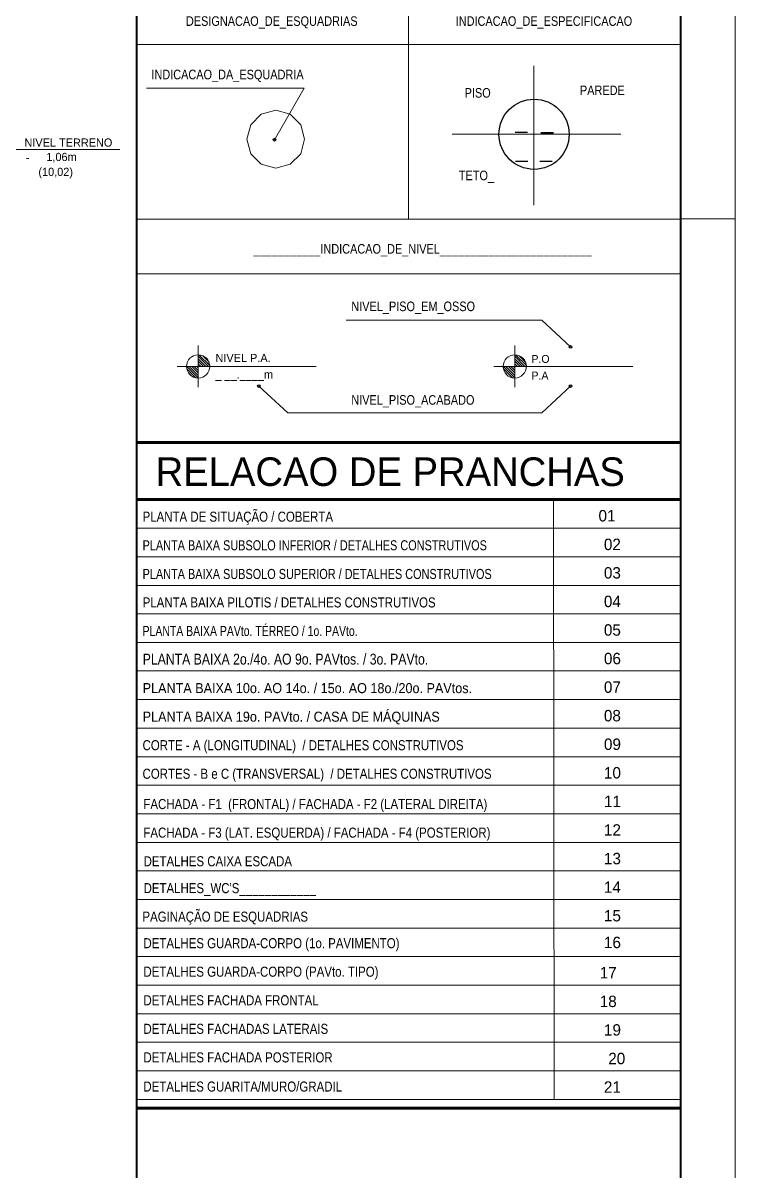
# Model space of a CAD drawing. Header units: metres. Extents: x -83 to 73, y -26 to 58.
# Drawn here: x 59.78 to 72.86, y 16.19 to 37.29 of the extents above; entities that cross this region are included whole.
import ezdxf
from ezdxf.enums import TextEntityAlignment as Align

# ---------------------------------------------------------------- set-up
doc = ezdxf.new("R2010")
doc.units = ezdxf.units.M
doc.header["$MEASUREMENT"] = 0
for name, color, linetype, lineweight in [('12 - Vidros e Lagos', 7, 'Continuous', 0), ('13 - Escadas', 7, 'Continuous', 0), ('25 - Legendas', 7, 'Continuous', 0), ('Level 54', 7, 'Continuous', 0)]:
    doc.layers.add(name, color=color, linetype=linetype, lineweight=lineweight)
doc.styles.add('Style-INTL_ENGINEERING', font='INTL_ENGINEERING.shx')

# ---------------------------------------------------------------- blocks, each defined once
blk = doc.blocks.new('*U14')
at = {"layer": '25 - Legendas', "color": 131, "linetype": 'Continuous', "lineweight": 0}
for p, q in [((-0.025, 0.268), (-0.263, 0.025)), ((-0.001, 0.001), (-0.479, 0.002)), ((-0.098, 0.25), (-0.245, 0.105)), ((0.001, 0.235), (-0.235, 0.001)), ((-0.001, 0.18), (-0.177, 0.001)), ((-0.001, 0.122), (-0.12, 0.001)), ((-0.001, 0.066), (-0.064, 0.002)), ((-0.001, 0.009), (-0.008, 0.002)), ((0.204, 0.002), (-0.001, -0.203)), ((0.034, 0.001), (-0.001, -0.033)), ((0.092, 0.001), (-0.001, -0.088)), ((0.145, 0.001), (-0.001, -0.145)), ((-0.001, 0.001), (0.479, 0.001)), ((0.261, 0.001), (0.001, -0.257)), ((0.262, -0.054), (0.055, -0.258)), ((0.215, -0.156), (0.157, -0.212))]:
    blk.add_line(p, q, dxfattribs=at)
at = {"layer": '25 - Legendas', "color": 131, "linetype": 'Continuous', "lineweight": 0, "flags": 128}
for points in [[(-0.266, 0.001, -0.414214), (0, 0.268), (-0.001, 0.268), (-0.001, 0.001), (-0.266, 0.001)], [(0.267, 0.001, -0.414214), (0, -0.265), (-0.001, -0.264), (-0.001, 0.001), (0.268, 0.001)]]:
    blk.add_lwpolyline(points, format="xyb", close=True, dxfattribs=at)
at = {"layer": '25 - Legendas', "color": 131, "linetype": 'Continuous', "lineweight": 0}
blk.add_circle((0, 0.001), 0.266, dxfattribs=at)
blk = doc.blocks.new('*U13')
at = {"layer": '25 - Legendas', "color": 131, "linetype": 'Continuous', "lineweight": 0}
blk.add_line((0.001, -1.594), (0.001, 1.597), dxfattribs=at)
blk.add_blockref('*U14', (0, -1.115), dxfattribs=at)
blk = doc.blocks.new('*U16')
at = {"layer": '25 - Legendas', "color": 131, "linetype": 'Continuous', "lineweight": 0}
for p, q in [((-0.025, 0.268), (-0.263, 0.025)), ((-0.001, 0.001), (-0.479, 0.003)), ((-0.098, 0.25), (-0.245, 0.105)), ((0.001, 0.235), (-0.235, 0.001)), ((-0.001, 0.18), (-0.177, 0.001)), ((-0.001, 0.122), (-0.12, 0.001)), ((-0.001, 0.066), (-0.064, 0.003)), ((-0.001, 0.009), (-0.008, 0.003)), ((0.204, 0.003), (-0.001, -0.202)), ((0.034, 0.001), (-0.001, -0.032)), ((0.092, 0.001), (-0.001, -0.088)), ((0.145, 0.001), (-0.001, -0.145)), ((-0.001, 0.001), (0.479, 0.001)), ((0.261, 0.001), (0.001, -0.257)), ((0.262, -0.054), (0.055, -0.258)), ((0.215, -0.155), (0.157, -0.212))]:
    blk.add_line(p, q, dxfattribs=at)
at = {"layer": '25 - Legendas', "color": 131, "linetype": 'Continuous', "lineweight": 0, "flags": 128}
for points in [[(-0.266, 0.001, -0.414214), (0, 0.268), (-0.001, 0.268), (-0.001, 0.001), (-0.266, 0.001)], [(0.267, 0.001, -0.414214), (0, -0.265), (-0.001, -0.264), (-0.001, 0.001), (0.268, 0.001)]]:
    blk.add_lwpolyline(points, format="xyb", close=True, dxfattribs=at)
at = {"layer": '25 - Legendas', "color": 131, "linetype": 'Continuous', "lineweight": 0}
blk.add_circle((0, 0.001), 0.266, dxfattribs=at)
blk = doc.blocks.new('*U15')
at = {"layer": '25 - Legendas', "color": 131, "linetype": 'Continuous', "lineweight": 0}
blk.add_line((0.001, -1.594), (0.001, 1.597), dxfattribs=at)
blk.add_blockref('*U16', (0, -1.115), dxfattribs=at)
blk = doc.blocks.new('*U5')
at = {"layer": '25 - Legendas', "color": 2, "linetype": 'Continuous', "lineweight": 13}
for p, q in [((-17.381, 6.249), (17.381, 6.249)), ((-13.506, 6.249), (-13.506, -6.251)), ((-12.256, 6.249), (-12.256, -6.252)), ((-8.244, 6.249), (-8.244, -6.251)), ((-16.704, 2.773), (-16.704, -3.061)), ((-14.572, 1.43), (-14.572, -3.061)), ((-12.256, -0.001), (-6.994, -0.001)), ((-16.087, -3.724), (-16.704, -3.061)), ((-15.189, -3.724), (-14.572, -3.061)), ((-10.304, -3.765), (-10.301, -3.766)), ((17.381, -6.251), (-17.381, -6.252))]:
    blk.add_line(p, q, dxfattribs=at)
at = {"layer": '25 - Legendas', "color": 2, "linetype": 'Continuous', "lineweight": 140}
blk.add_line((-17.381, 6.249), (-17.381, -6.252), dxfattribs=at)
at = {"layer": '25 - Legendas', "color": 2, "linetype": 'Continuous', "lineweight": 0}
for p, q in [((-10.304, -1), (-10.304, -4.876)), ((-11.93, -2.883), (-8.73, -2.883))]:
    blk.add_line(p, q, dxfattribs=at)
at = {"layer": '25 - Legendas', "color": 2, "linetype": 'Continuous', "lineweight": 0, "flags": 128}
blk.add_lwpolyline([(-10.427, 3.077), (-9.24, 2.392), (-9.24, 6.016)], dxfattribs=at)
at = {"layer": '25 - Legendas', "color": 131, "linetype": 'Continuous', "lineweight": 0, "flags": 128}
blk.add_lwpolyline([(-10.419, 2.384), (-10.084, 2.474), (-9.842, 2.716), (-9.752, 3.048), (-9.842, 3.382), (-10.084, 3.624), (-10.419, 3.714), (-10.751, 3.624), (-10.993, 3.382), (-11.083, 3.048), (-10.992, 2.716), (-10.751, 2.474)], close=True, dxfattribs=at)
at = {"layer": '25 - Legendas', "color": 2, "linetype": 'Continuous', "lineweight": 13, "flags": 128}
blk.add_lwpolyline([(-16.087, 3.436), (-16.704, 2.773)], dxfattribs=at)
at = {"layer": '25 - Legendas', "color": 2, "linetype": 'Continuous', "lineweight": 30}
for centre, radius in [((-16.087, 3.436), 0.0309), ((-10.427, 3.077), 0.0309), ((-10.303, -2.885), 0.806), ((-16.087, -3.724), 0.0309), ((-15.189, -3.724), 0.0309)]:
    blk.add_circle(centre, radius, dxfattribs=at)
at = {"layer": '25 - Legendas', "color": 131, "linetype": 'Continuous', "lineweight": 0, "rotation": 180}
for name, p in [('*U15', (-15.637, 3.716)), ('*U13', (-15.637, -3.555))]:
    blk.add_blockref(name, p, dxfattribs=at)
at = {"layer": '25 - Legendas', "color": 131, "linetype": 'Continuous', "lineweight": 0, "style": 'Style-INTL_ENGINEERING'}
for s, height, p in [('_ __.____m', 0.1874, (-15.914, 4.432)), ('NIVEL P.A.', 0.1874, (-15.535, 4.432)), ('P.A ', 0.1808, (-15.937, -2.825)), ('P.O ', 0.1808, (-15.555, -2.825))]:
    blk.add_text(s, height=height, rotation=270, dxfattribs=at).set_placement(p)
at = {"layer": '25 - Legendas', "color": 2, "linetype": 'Continuous', "lineweight": 40, "style": 'Style-INTL_ENGINEERING'}
blk.add_attdef('*U12_1273185', text='', height=0.75, rotation=270, dxfattribs=at).set_placement((12.599, 3.589), align=Align.CENTER)
at = {"layer": '25 - Legendas', "color": 2, "linetype": 'Continuous', "lineweight": 13, "style": 'Style-INTL_ENGINEERING'}
for tag, p, width in [('*U12_1273398', (-9.04, 5.904), 0.852292), ('*U12_1273465', (-7.812, 5.111), 0.852292), ('*U12_1273471', (0.164, 3.935), 0.852292), ('*U12_1273222', (-13.045, 3.557), 0.852292), ('*U12_1273468', (-2.157, 3.352), 0.852331), ('*U12_1273469', (3.467, 3.404), 0.852292), ('*U12_1273472', (8.999, 2.934), 0.852292), ('*U12_1273475', (15.306, 3.024), 0.852292), ('*U12_1273470', (2.31, 2.81), 0.852292), ('*U12_1273396', (-4.086, 1.926), 0.852331), ('*U12_1273474', (4.922, 1.861), 0.852292), ('*U12_1273467', (-6.194, 1.79), 0.852292), ('*U12_1273477', (10.972, 1.72), 0.852292), ('*U12_1273476', (13.962, 1.761), 0.852292), ('*U12_1273401', (-16.516, 1.312), 0.852292), ('*U12_1273461', (-14.366, 1.312), 0.852292), ('*U12_1273473', (7.855, 0.387), 0.852292), ('*U12_1273399', (-11.359, -1.157), 0.852292), ('*U12_1273400', (-9.461, -1.29), 0.852292), ('*U12_1273466', (-7.812, -1.085), 0.852292), ('*U12_1273397', (-9.402, -3.937), 0.852292)]:
    blk.add_attdef(tag, p, '', height=0.22, rotation=270, dxfattribs=dict(at, width=width))
blk.add_attdef('*U12_1273187', text='', height=0.25, rotation=270, dxfattribs=at).set_placement((11.629, 3.69), align=Align.CENTER)
at = {"layer": '25 - Legendas', "color": 2, "linetype": 'Continuous', "lineweight": 30, "style": 'Style-INTL_ENGINEERING'}
blk.add_attdef('*U12_1273202', text='', height=0.375, rotation=270, dxfattribs=at).set_placement((7.064, 2.33), align=Align.MIDDLE_CENTER)
at = {"layer": '25 - Legendas', "color": 2, "linetype": 'Continuous', "lineweight": 13, "style": 'Style-INTL_ENGINEERING'}
blk.add_attdef('*U12_1273205', text='', height=0.25, rotation=270, dxfattribs=at).set_placement((6.264, 2.351), align=Align.MIDDLE_CENTER)
at = {"layer": '25 - Legendas', "color": 2, "linetype": 'Continuous', "lineweight": 40, "style": 'Style-INTL_ENGINEERING'}
blk.add_attdef('*U12_1273478', (16.574, 1.512), '', height=0.375, rotation=270, dxfattribs=at)
at = {"layer": '25 - Legendas', "color": 2, "linetype": 'Continuous', "lineweight": 13, "style": 'Style-INTL_ENGINEERING', "width": 0.714249}
blk.add_attdef('*U12_1273236', text='', height=0.35, rotation=270, dxfattribs=at).set_placement((0.751, -3.291), align=Align.MIDDLE_RIGHT)
at = {"layer": '25 - Legendas', "color": 2, "linetype": 'Continuous', "lineweight": 30, "style": 'Style-INTL_ENGINEERING'}
for tag, p in [('*U12_1273194', (-10.832, -2.462)), ('*U12_1273191', (-10.169, -2.452)), ('*U12_1273195', (-10.835, -3.019)), ('*U12_1273193', (-10.18, -3.047)), ('*U12_1273235', (1.179, -2.911))]:
    blk.add_attdef(tag, p, '', height=0.375, rotation=270, dxfattribs=at)
blk = doc.blocks.new('*U31')
at = {"layer": '13 - Escadas', "color": 131, "linetype": 'Continuous', "lineweight": 13}
for p, q in [((-0.92, -0.17), (-0.921, 0.43)), ((-1.114, 0.13), (-1.114, 0.211)), ((-1.093, 0.13), (-1.092, 0.251)), ((-1.069, 0.13), (-1.069, 0.279)), ((-1.047, 0.13), (-1.047, 0.298)), ((-1.024, 0.13), (-1.024, 0.313)), ((-1.001, 0.13), (-1.002, 0.324)), ((-0.979, 0.13), (-0.979, 0.33)), ((-0.957, 0.131), (-0.956, 0.337)), ((-0.934, 0.13), (-0.934, 0.34)), ((-1.221, 0.13), (1.221, 0.13)), ((-0.908, -0.079), (-0.907, 0.13)), ((-0.885, -0.076), (-0.884, 0.13)), ((-0.862, -0.071), (-0.862, 0.13)), ((-0.84, -0.062), (-0.84, 0.13)), ((-0.817, -0.051), (-0.817, 0.13)), ((-0.795, -0.036), (-0.795, 0.13)), ((-0.772, -0.017), (-0.772, 0.13)), ((-0.75, 0.01), (-0.751, 0.13)), ((-0.728, 0.049), (-0.727, 0.13))]:
    blk.add_line(p, q, dxfattribs=at)
blk.add_circle((-0.921, 0.13), 0.21, dxfattribs=at)
at = {"layer": '13 - Escadas', "color": 131, "linetype": 'Continuous', "lineweight": 13, "style": 'Style-INTL_ENGINEERING'}
for s, height, p in [('NIVEL TERRENO', 0.14999, (1.087, 0.258)), ('1,06m', 0.15, (0.431, -0.006)), ('-', 0.15, (-0.435, -0.016)), ('(10,02)', 0.15, (0.363, -0.28))]:
    blk.add_text(s, height=height, rotation=0.0007, dxfattribs=at).set_placement(p, align=Align.MIDDLE_RIGHT)

msp = doc.modelspace()

# ---------------------------------------------------------------- linework, layer by layer
at = {"layer": '12 - Vidros e Lagos', "color": 131, "linetype": 'Continuous', "lineweight": 40, "flags": 128}
msp.add_lwpolyline([(-43.542, 57.389), (61.858, 57.389), (61.858, -24.713), (-43.542, -24.713)], close=True, dxfattribs=at)
at = {"layer": '25 - Legendas', "color": 2, "linetype": 'Continuous', "lineweight": 140}
for p, q in [((61.858, 29.579), (71.857, 29.579)), ((61.858, 28.529), (71.857, 28.529)), ((61.874, 17.341), (71.873, 17.341))]:
    msp.add_line(p, q, dxfattribs=at)
at = {"layer": '25 - Legendas', "color": 2, "linetype": 'Continuous', "lineweight": 13}
for p, q in [((69.52, 28.529), (69.534, 17.503)), ((61.858, 28.004), (71.857, 28.003)), ((61.858, 27.477), (71.857, 27.477)), ((61.858, 26.95), (71.857, 26.95)), ((61.858, 26.427), (71.857, 26.427)), ((61.858, 25.902), (71.858, 25.902)), ((61.858, 25.377), (71.857, 25.377)), ((61.858, 24.852), (71.857, 24.852)), ((61.858, 24.327), (71.857, 24.327)), ((61.858, 23.802), (71.857, 23.802)), ((61.858, 23.277), (71.857, 23.277)), ((61.86, 22.752), (71.858, 22.752)), ((61.859, 22.227), (71.858, 22.227)), ((61.859, 21.702), (71.858, 21.702)), ((61.859, 21.177), (71.858, 21.177)), ((61.859, 20.652), (71.858, 20.652)), ((61.859, 20.128), (71.858, 20.127)), ((61.859, 19.603), (71.858, 19.603)), ((61.859, 19.078), (71.858, 19.078)), ((61.859, 18.553), (71.858, 18.553)), ((61.859, 18.028), (71.858, 18.028)), ((61.859, 17.503), (71.858, 17.503))]:
    msp.add_line(p, q, dxfattribs=at)
at = {"layer": 'Level 54', "color": 131, "linetype": 'Continuous', "lineweight": 40}
msp.add_line((71.859, 57.388), (71.858, -24.713), dxfattribs=at)
at = {"layer": 'Level 54', "color": 131, "linetype": 'Continuous', "lineweight": 13}
msp.add_line((72.858, 33.687), (71.858, 33.687), dxfattribs=at)
at = {"layer": 'Level 54', "color": 131, "linetype": 'Continuous', "lineweight": 0, "flags": 128}
msp.add_lwpolyline([(72.858, 58.388), (-46.043, 58.388), (-46.043, -25.712), (72.858, -25.712)], close=True, dxfattribs=at)

# ---------------------------------------------------------------- block references
at = {"layer": '13 - Escadas', "color": 131, "linetype": 'Continuous', "lineweight": 13}
msp.add_blockref('*U31', (60.331, 34.831), dxfattribs=at)
at = {"layer": '25 - Legendas', "color": 2, "linetype": 'Continuous', "lineweight": 40}
ref = msp.add_blockref('*U5', (66.858, 43.484), dxfattribs=dict(at, xscale=0.8000074505932534, yscale=0.8000074505932534, zscale=0.8000074505932534, rotation=90))
ref.add_attrib('*U12_1273191', '_', (68.82, 35.349), dxfattribs={"color": 2, "linetype": 'Continuous', "lineweight": 30, "height": 0.3, "style": 'Style-INTL_ENGINEERING'})
ref.add_attrib('*U12_1273193', '_', (69.296, 35.34), dxfattribs={"color": 2, "linetype": 'Continuous', "lineweight": 30, "height": 0.3, "style": 'Style-INTL_ENGINEERING'})
ref.add_attrib('*U12_1273194', '_', (68.828, 34.818), dxfattribs={"color": 2, "linetype": 'Continuous', "lineweight": 30, "height": 0.3, "style": 'Style-INTL_ENGINEERING'})
ref.add_attrib('*U12_1273195', '_', (69.273, 34.816), dxfattribs={"color": 2, "linetype": 'Continuous', "lineweight": 30, "height": 0.3, "style": 'Style-INTL_ENGINEERING'})
ref.add_attrib('*U12_1273222', '___________INDICACAO_DE_NIVEL_________________________', (64.012, 33.048), dxfattribs={"color": 2, "linetype": 'Continuous', "lineweight": 13, "height": 0.17597, "style": 'Style-INTL_ENGINEERING', "width": 0.852292})
ref.add_attrib('*U12_1273397', 'PAREDE', (70.008, 35.962), dxfattribs={"color": 2, "linetype": 'Continuous', "lineweight": 13, "height": 0.176, "style": 'Style-INTL_ENGINEERING', "width": 0.852292})
ref.add_attrib('*U12_1273398', 'INDICACAO_DA_ESQUADRIA', (62.135, 36.252), dxfattribs={"color": 2, "linetype": 'Continuous', "lineweight": 13, "height": 0.17597, "style": 'Style-INTL_ENGINEERING', "width": 0.852292})
ref.add_attrib('*U12_1273399', 'TETO_', (67.784, 34.397), dxfattribs={"color": 2, "linetype": 'Continuous', "lineweight": 13, "height": 0.176, "style": 'Style-INTL_ENGINEERING', "width": 0.852292})
ref.add_attrib('*U12_1273400', 'PISO', (67.89, 35.915), dxfattribs={"color": 2, "linetype": 'Continuous', "lineweight": 13, "height": 0.176, "style": 'Style-INTL_ENGINEERING', "width": 0.852292})
ref.add_attrib('*U12_1273401', 'NIVEL_PISO_ACABADO', (65.808, 30.271), dxfattribs={"color": 2, "linetype": 'Continuous', "lineweight": 13, "height": 0.17597, "style": 'Style-INTL_ENGINEERING', "width": 0.852292})
ref.add_attrib('*U12_1273461', 'NIVEL_PISO_EM_OSSO', (65.808, 31.991), dxfattribs={"color": 2, "linetype": 'Continuous', "lineweight": 13, "height": 0.17597, "style": 'Style-INTL_ENGINEERING', "width": 0.852292})
ref.add_attrib('*U12_1273465', 'DESIGNACAO_DE_ESQUADRIAS', (62.769, 37.234), dxfattribs={"color": 2, "linetype": 'Continuous', "lineweight": 13, "height": 0.17597, "style": 'Style-INTL_ENGINEERING', "width": 0.852292})
ref.add_attrib('*U12_1273466', 'INDICACAO_DE_ESPECIFICACAO', (67.726, 37.234), dxfattribs={"color": 2, "linetype": 'Continuous', "lineweight": 13, "height": 0.17597, "style": 'Style-INTL_ENGINEERING', "width": 0.852292})

# ---------------------------------------------------------------- texts
at = {"layer": '25 - Legendas', "color": 2, "linetype": 'Continuous', "lineweight": 40, "style": 'Style-INTL_ENGINEERING'}
msp.add_text('RELACAO DE PRANCHAS', height=0.52499, dxfattribs=at).set_placement((62.212, 28.778))
at = {"layer": '25 - Legendas', "color": 2, "linetype": 'Continuous', "lineweight": 13, "style": 'Style-INTL_ENGINEERING'}
for s, height, width, p in [('PLANTA DE SITUAÇÃO / COBERTA', 0.18479, 0.852268, (61.973, 28.121)), ('PLANTA BAIXA SUBSOLO INFERIOR / DETALHES CONSTRUTIVOS', 0.18479, 0.809637, (61.973, 27.595)), ('PLANTA BAIXA SUBSOLO SUPERIOR / DETALHES CONSTRUTIVOS', 0.18479, 0.809637, (61.973, 27.068)), ('PLANTA BAIXA PILOTIS / DETALHES CONSTRUTIVOS', 0.18479, 0.852268, (61.974, 26.545)), ('PLANTA BAIXA PAVto. TÉRREO / 1o. PAVto.', 0.18479, 0.77759, (61.973, 26.02)), ('PLANTA BAIXA 2o./4o. AO 9o. PAVtos. / 3o. PAVto.', 0.2, 0.840219, (61.975, 25.495)), ('PLANTA BAIXA 10o. AO 14o. / 15o. AO 18o./20o. PAVtos.', 0.18479, 0.937498, (61.974, 24.97)), ('PLANTA BAIXA 19o. PAVto. / CASA DE MÁQUINAS', 0.18479, 0.937498, (61.974, 24.445)), ('CORTE - A (LONGITUDINAL)  / DETALHES CONSTRUTIVOS', 0.18479, 0.852268, (61.972, 23.921)), ('CORTES - B e C (TRANSVERSAL)  / DETALHES CONSTRUTIVOS', 0.18479, 0.852268, (61.972, 23.396)), ('FACHADA - F1  (FRONTAL) / FACHADA - F2 (LATERAL DIREITA)', 0.18479, 0.852268, (61.988, 22.839)), ('FACHADA - F3 (LAT. ESQUERDA) / FACHADA - F4 (POSTERIOR)', 0.18479, 0.852268, (61.987, 22.314)), ('DETALHES CAIXA ESCADA', 0.18479, 0.852268, (61.991, 21.788)), ("DETALHES_WC'S____________", 0.18479, 0.852268, (61.991, 21.294)), ('PAGINAÇÃO DE ESQUADRIAS', 0.18479, 0.852268, (61.97, 20.77)), ('DETALHES GUARDA-CORPO (1o. PAVIMENTO)', 0.18479, 0.852268, (61.989, 20.282)), ('DETALHES GUARDA-CORPO (PAVto. TIPO)', 0.18479, 0.852268, (61.989, 19.758)), ('DETALHES FACHADA FRONTAL', 0.18479, 0.852268, (61.989, 19.233)), ('DETALHES FACHADAS LATERAIS', 0.18479, 0.852268, (61.989, 18.708)), ('DETALHES FACHADA POSTERIOR', 0.18479, 0.852268, (61.989, 18.183)), ('DETALHES GUARITA/MURO/GRADIL', 0.18479, 0.852268, (61.987, 17.647))]:
    msp.add_text(s, height=height, dxfattribs=dict(at, width=width)).set_placement(p)
for s, p in [('01', (70.662, 28.231)), ('02', (70.761, 27.704)), ('03', (70.761, 27.181)), ('04', (70.761, 26.656)), ('05', (70.761, 26.131)), ('06', (70.762, 25.606)), ('07', (70.761, 25.081)), ('08', (70.761, 24.556)), ('09', (70.762, 24.031)), ('10', (70.762, 23.506)), ('11', (70.763, 22.98)), ('12', (70.762, 22.455)), ('13', (70.762, 21.93)), ('14', (70.762, 21.405)), ('15', (70.762, 20.88)), ('16', (70.762, 20.388)), ('17 ', (70.762, 19.831)), ('18 ', (70.762, 19.305)), ('19', (70.762, 18.78)), ('20', (70.841, 18.255)), ('21', (70.761, 17.73))]:
    msp.add_text(s, height=0.21, dxfattribs=at).set_placement(p, align=Align.MIDDLE_RIGHT)

doc.saveas('drawing.dxf')
